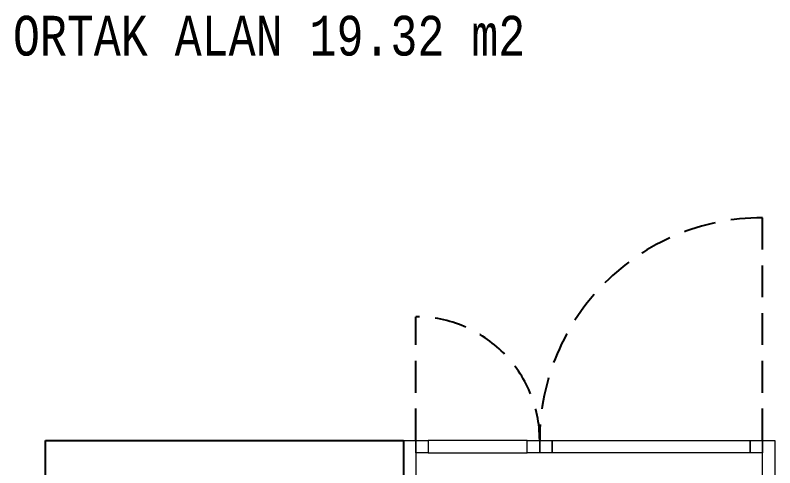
# Model space of a CAD drawing. Header units: millimetres. Extents: x 33350 to 35310, y -217097 to -211540.
# Drawn here: x 34012 to 34298.5, y -213019.4 to -212848.7 of the extents above; entities that cross this region are included whole.
import ezdxf

# ---------------------------------------------------------------- set-up
doc = ezdxf.new("R2010")
doc.units = ezdxf.units.MM
doc.header["$LTSCALE"] = 60
doc.header["$MEASUREMENT"] = 0
doc.linetypes.add('HIDDEN', pattern=[0.375, 0.25, -0.125])
doc.layers.add('DOGRAMA', color=5, linetype='Continuous')
doc.layers.add('TEFRIŞ', color=223, linetype='Continuous')
doc.layers.add('M-DO-KP-01', color=150, linetype='Continuous', lineweight=15)
doc.layers.add('M-SB-YZ-01', color=255, linetype='Continuous', lineweight=20)
doc.styles.add('antet', font='monos.ttf', dxfattribs={"width": 0.8})

# ---------------------------------------------------------------- blocks, each defined once
blk = doc.blocks.new('140---')
at = {"layer": 'DOGRAMA', "linetype": 'HIDDEN', "ltscale": 0.8}
for p, q in [((34570.08, -213001.46), (34616.75, -213001.46)), ((34570.08, -213132.13), (34654.08, -213132.13))]:
    blk.add_line(p, q, dxfattribs=at)
for centre, radius, start, end in [((34570.08, -213001.46), 46.67, 270, 0), ((34570.08, -213132.13), 84, 0, 90)]:
    blk.add_arc(centre, radius, start, end, dxfattribs=at)
at = {"layer": 'M-DO-KP-01'}
for points in [[(34555.08, -213001.46), (34555.08, -212996.8), (34570.08, -212996.8), (34570.08, -213001.46)], [(34565.42, -213006.13), (34565.42, -213001.46), (34570.08, -213001.46), (34570.08, -213006.13)], [(34570.08, -213043.46), (34570.08, -213006.13), (34565.42, -213006.13), (34565.42, -213043.46)], [(34565.42, -213048.13), (34565.42, -213043.46), (34570.08, -213043.46), (34570.08, -213048.13)], [(34565.42, -213052.8), (34565.42, -213048.13), (34570.08, -213048.13), (34570.08, -213052.8)], [(34565.42, -213127.46), (34565.42, -213052.8), (34570.08, -213052.8), (34570.08, -213127.46)], [(34565.42, -213132.13), (34565.42, -213127.46), (34570.08, -213127.46), (34570.08, -213132.13)], [(34555.08, -213136.8), (34555.08, -213132.13), (34570.08, -213132.13), (34570.08, -213136.8)]]:
    blk.add_lwpolyline(points, close=True, dxfattribs=at)

msp = doc.modelspace()

# ---------------------------------------------------------------- linework, layer by layer
at = {"layer": 'TEFRIŞ'}
for p, q in [((34023.51, -213024.09), (34023.51, -213009.09)), ((34023.51, -213009.09), (34158.49, -213009.09)), ((34118.49, -213009.09), (34158.49, -213009.09)), ((34158.49, -213009.09), (34158.49, -213024.09))]:
    msp.add_line(p, q, dxfattribs=at)

# ---------------------------------------------------------------- block references
at = {"layer": 'TEFRIŞ', "rotation": 90}
msp.add_blockref('140---', (-178838.31, -247579.18), dxfattribs=at)

# ---------------------------------------------------------------- texts
at = {"layer": 'M-SB-YZ-01', "color": 5, "style": 'antet', "width": 0.8}
msp.add_text('ORTAK ALAN 19.32 m2', height=15, dxfattribs=at).set_placement((34011.2, -212863.94))

doc.saveas('drawing.dxf')
